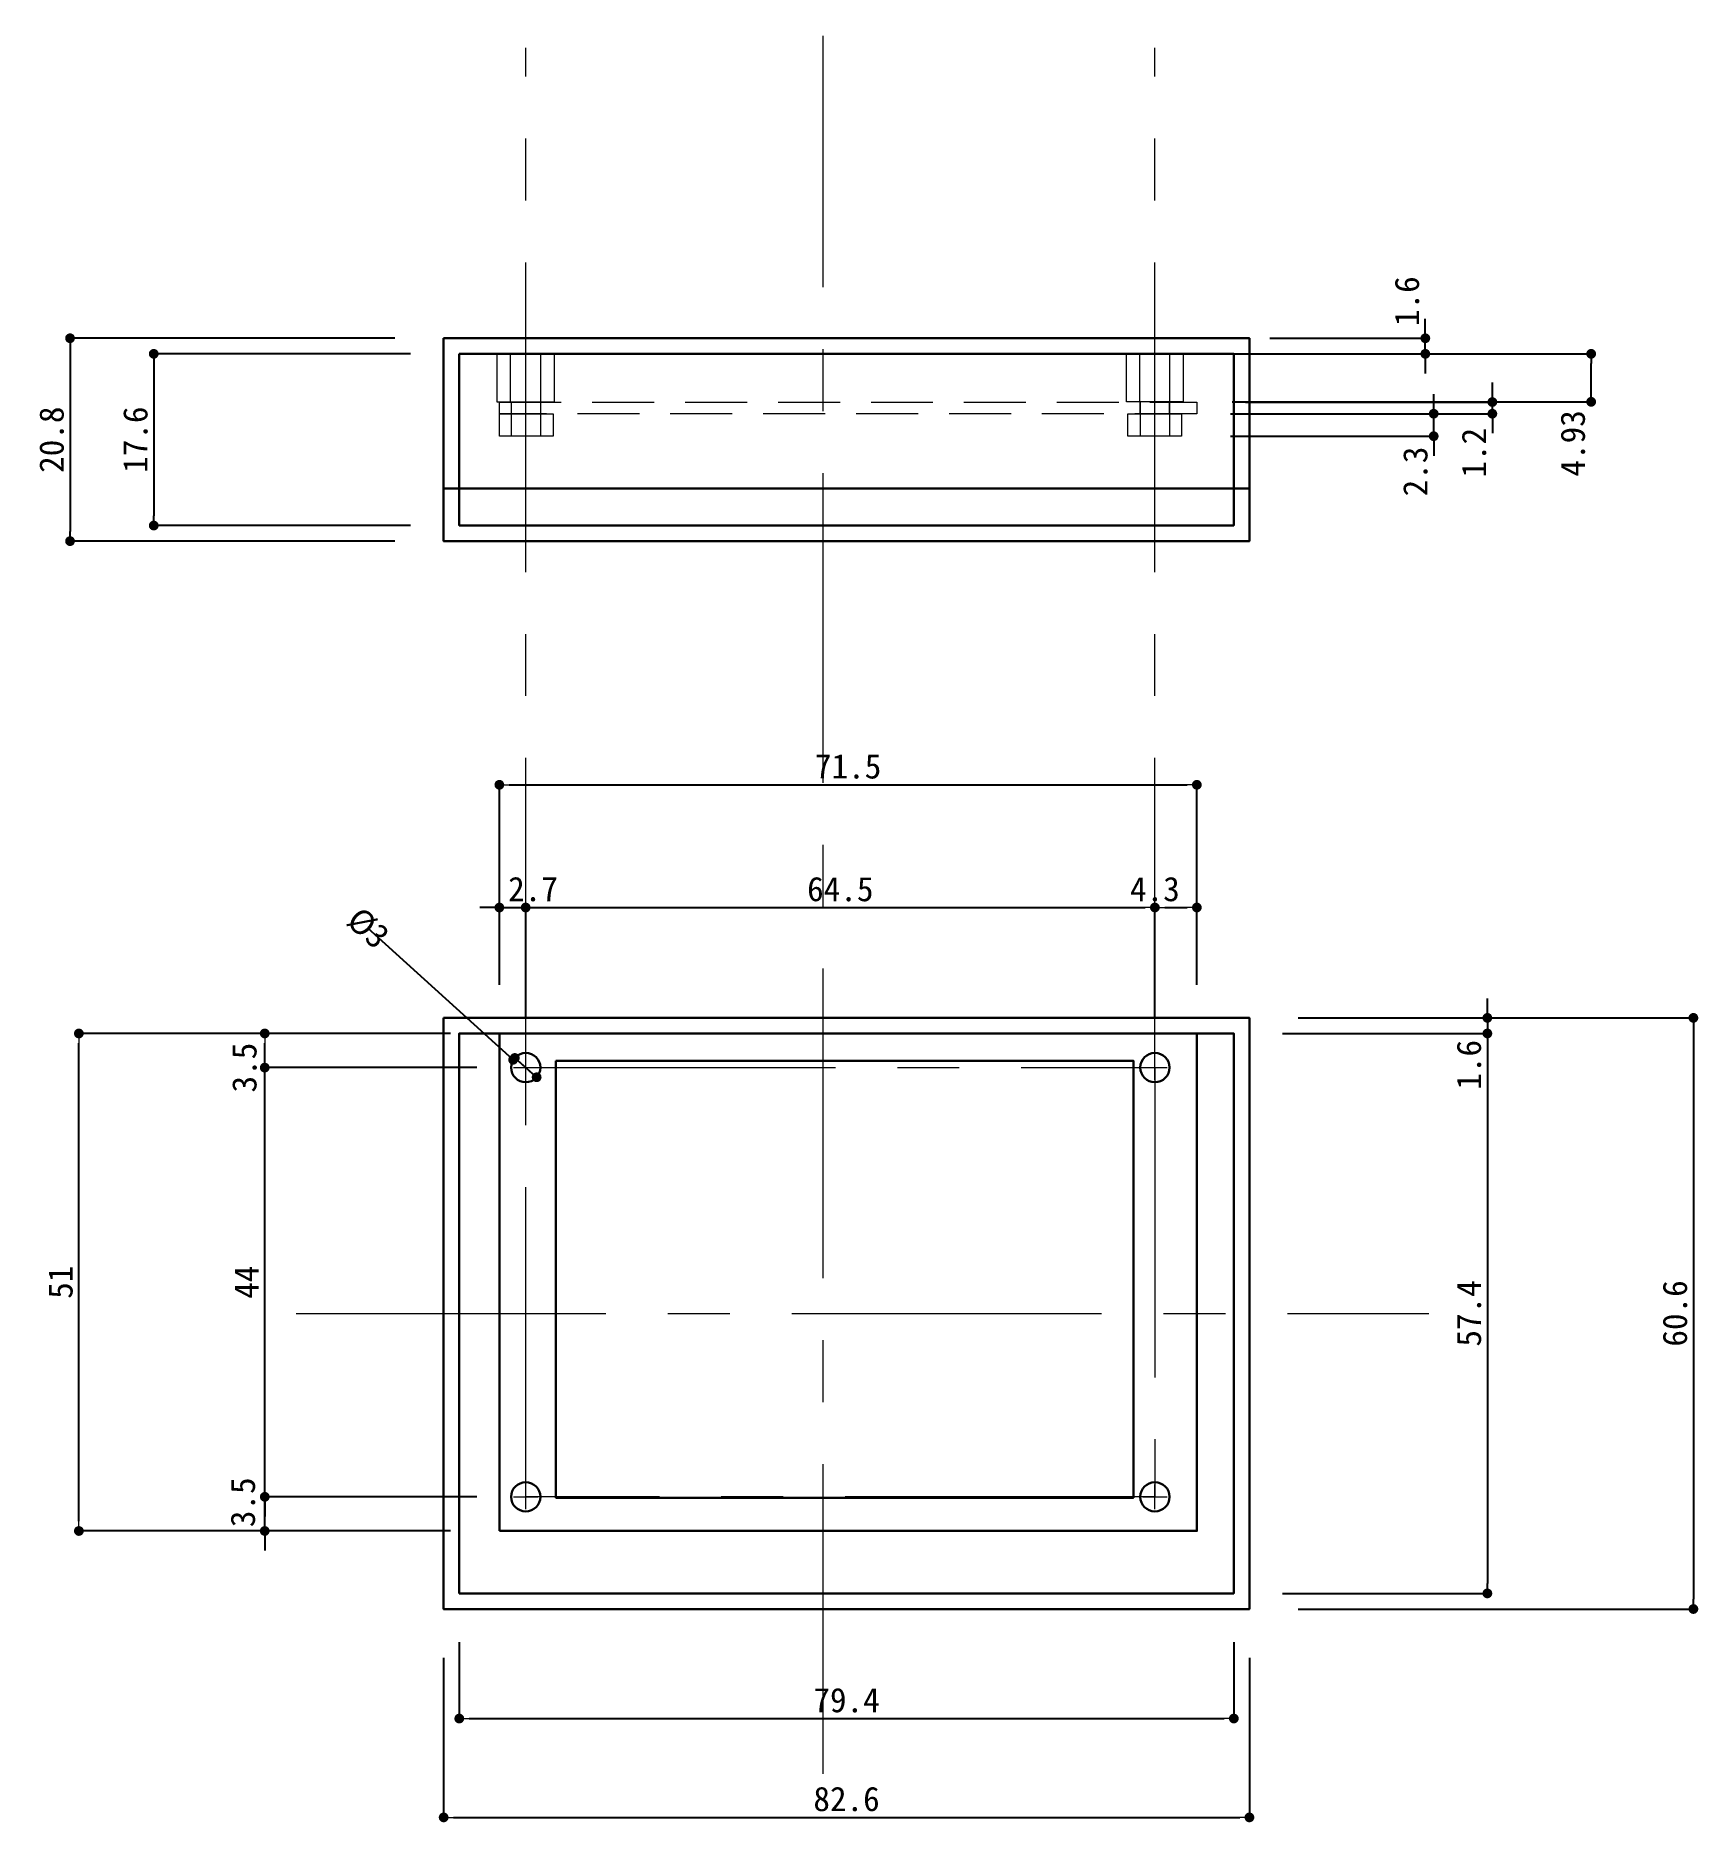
# Model space of a CAD drawing. Header units: millimetres. Extents: x 52 to 223, y 70 to 253.
import ezdxf

# ---------------------------------------------------------------- set-up
doc = ezdxf.new("R2010")
doc.units = ezdxf.units.MM
doc.linetypes.add('CENTER', pattern=[50.8, 31.75, -6.35, 6.35, -6.35])
doc.linetypes.add('HIDDEN', pattern=[9.525, 6.35, -3.175])
for name, color, linetype, lineweight in [('一点鎖線', 3, 'CENTER', 5), ('太線', 7, 'Continuous', 30), ('寸法', 30, 'Continuous', 15), ('破線', 6, 'HIDDEN', 15)]:
    doc.layers.add(name, color=color, linetype=linetype, lineweight=lineweight)
doc.styles.get("Standard").update_dxf_attribs({"font": 'msgothic.ttc'})
doc.dimstyles.new('DIM1', dxfattribs={"dimtxt": 2.5, "dimasz": 1, "dimexe": 0, "dimexo": 5, "dimtad": 1, "dimdsep": 46, "dimtxsty": 'Standard', "dimblk": 'DOT', "dimcen": 2.5, "dimazin": 2, "dimtfac": 1, "dimtix": 1, "dimtmove": 2, "dimatfit": 3, "dimldrblk": 'DOT', "dimfxl": 1, "dimarcsym": 0})

# ---------------------------------------------------------------- blocks, each defined once
blk = doc.blocks.new('_DOT')
at = {"color": 0, "linetype": 'ByBlock', "lineweight": -2}
blk.add_line((-0.5, 0), (-1, 0), dxfattribs=at)
at = {"color": 0, "linetype": 'ByBlock', "const_width": 0.5}
blk.add_lwpolyline([(-0.25, 0, 1), (0.25, 0, 1)], format="xyb", close=True, dxfattribs=at)
blk = doc.blocks.new('*D4')
at = {"layer": 'Defpoints', "color": 0}
for p in [(75.95, 147.5), (102.7, 147.5), (102.7, 103.5)]:
    blk.add_point(p, dxfattribs=at)
at = {"layer": '寸法', "color": 0, "lineweight": -2}
for p, q in [((75.95, 148.5), (75.95, 149.5)), ((97.7, 147.5), (75.95, 147.5)), ((75.95, 103.5), (75.95, 147.5)), ((97.7, 103.5), (75.95, 103.5)), ((75.95, 102.5), (75.95, 101.5))]:
    blk.add_line(p, q, dxfattribs=at)
for p, rotation in [((75.95, 147.5), 270), ((75.95, 103.5), 90)]:
    blk.add_blockref('_DOT', p, dxfattribs=dict(at, rotation=rotation))
at = {"layer": '寸法', "color": 0, "insert": (74.07, 125.5), "char_height": 2.5, "attachment_point": 5, "rotation": 90}
blk.add_mtext('44', dxfattribs=at)
blk = doc.blocks.new('*D7')
at = {"layer": 'Defpoints', "color": 0}
for p in [(75.95, 103.5), (97.7, 103.5), (100, 100)]:
    blk.add_point(p, dxfattribs=at)
at = {"layer": '寸法', "color": 0, "lineweight": -2}
for p, q in [((75.95, 104.5), (75.95, 105.5)), ((92.7, 103.5), (75.95, 103.5)), ((75.95, 100), (75.95, 103.5)), ((95, 100), (75.95, 100)), ((75.95, 99), (75.95, 98))]:
    blk.add_line(p, q, dxfattribs=at)
for p, rotation in [((75.95, 103.5), 270), ((75.95, 100), 90)]:
    blk.add_blockref('_DOT', p, dxfattribs=dict(at, rotation=rotation))
at = {"layer": '寸法', "color": 0, "insert": (73.72, 102.94), "char_height": 2.5, "attachment_point": 5, "rotation": 90}
blk.add_mtext('3.5', dxfattribs=at)
blk = doc.blocks.new('*D11')
at = {"layer": 'Defpoints', "color": 0}
for p in [(101.58, 148.49), (103.82, 146.51)]:
    blk.add_point(p, dxfattribs=at)
at = {"layer": '寸法', "color": 0, "lineweight": -2}
for p, q in [((103.82, 146.51), (101.58, 148.49)), ((102.33, 147.83), (103.82, 146.51))]:
    blk.add_line(p, q, dxfattribs=at)
for p, rotation in [((101.58, 148.49), 138.51744268867), ((103.82, 146.51), 318.51744268867)]:
    blk.add_blockref('_DOT', p, dxfattribs=dict(at, rotation=rotation))
at = {"layer": '寸法', "color": 0, "insert": (86.53, 161.8), "char_height": 2.5, "attachment_point": 5, "rotation": 318.5174}
blk.add_mtext('%%c3', dxfattribs=at)
blk = doc.blocks.new('*D15')
at = {"layer": 'Defpoints', "color": 0}
for p in [(102.7, 163.91), (102.7, 158.21), (100, 156)]:
    blk.add_point(p, dxfattribs=at)
at = {"layer": '寸法', "color": 0, "lineweight": -2}
for p, q in [((99, 163.91), (98, 163.91)), ((100, 161), (100, 163.91)), ((100, 163.91), (102.7, 163.91)), ((102.7, 163.21), (102.7, 163.91)), ((103.7, 163.91), (104.7, 163.91))]:
    blk.add_line(p, q, dxfattribs=at)
blk.add_blockref('_DOT', (100, 163.91), dxfattribs=at)
at = {"layer": '寸法', "color": 0, "lineweight": -2, "rotation": 180}
blk.add_blockref('_DOT', (102.7, 163.91), dxfattribs=at)
at = {"layer": '寸法', "color": 0, "insert": (103.45, 165.79), "char_height": 2.5, "attachment_point": 5}
blk.add_mtext('2.7', dxfattribs=at)
blk = doc.blocks.new('*D23')
at = {"layer": 'Defpoints', "color": 0}
for p in [(94.29, 222.27), (55.99, 201.47), (94.29, 201.47)]:
    blk.add_point(p, dxfattribs=at)
at = {"layer": '寸法', "color": 0, "lineweight": -2}
for p, q in [((89.29, 222.27), (55.99, 222.27)), ((55.99, 221.27), (55.99, 202.47)), ((89.29, 201.47), (55.99, 201.47))]:
    blk.add_line(p, q, dxfattribs=at)
for p, rotation in [((55.99, 222.27), 90), ((55.99, 201.47), 270)]:
    blk.add_blockref('_DOT', p, dxfattribs=dict(at, rotation=rotation))
at = {"layer": '寸法', "color": 0, "insert": (54.11, 211.87), "char_height": 2.5, "attachment_point": 5, "rotation": 90}
blk.add_mtext('20.8', dxfattribs=at)
blk = doc.blocks.new('*D24')
at = {"layer": 'Defpoints', "color": 0}
for p in [(95.89, 220.67), (64.57, 203.07), (95.89, 203.07)]:
    blk.add_point(p, dxfattribs=at)
at = {"layer": '寸法', "color": 0, "lineweight": -2}
for p, q in [((90.89, 220.67), (64.57, 220.67)), ((64.57, 219.67), (64.57, 204.07)), ((90.89, 203.07), (64.57, 203.07))]:
    blk.add_line(p, q, dxfattribs=at)
for p, rotation in [((64.57, 220.67), 90), ((64.57, 203.07), 270)]:
    blk.add_blockref('_DOT', p, dxfattribs=dict(at, rotation=rotation))
at = {"layer": '寸法', "color": 0, "insert": (62.7, 211.87), "char_height": 2.5, "attachment_point": 5, "rotation": 90}
blk.add_mtext('17.6', dxfattribs=at)
blk = doc.blocks.new('*D27')
at = {"layer": 'Defpoints', "color": 0}
for p in [(176.89, 152.6), (176.89, 92), (222.4, 92)]:
    blk.add_point(p, dxfattribs=at)
at = {"layer": '寸法', "color": 0, "lineweight": -2}
for p, q in [((181.89, 152.6), (222.4, 152.6)), ((222.4, 151.6), (222.4, 93)), ((181.89, 92), (222.4, 92))]:
    blk.add_line(p, q, dxfattribs=at)
for p, rotation in [((222.4, 152.6), 90), ((222.4, 92), 270)]:
    blk.add_blockref('_DOT', p, dxfattribs=dict(at, rotation=rotation))
at = {"layer": '寸法', "color": 0, "insert": (220.52, 122.3), "char_height": 2.5, "attachment_point": 5, "rotation": 90}
blk.add_mtext('60.6', dxfattribs=at)
blk = doc.blocks.new('*D28')
at = {"layer": 'Defpoints', "color": 0}
for p in [(175.29, 151), (175.29, 93.6), (201.28, 93.6)]:
    blk.add_point(p, dxfattribs=at)
at = {"layer": '寸法', "color": 0, "lineweight": -2}
for p, q in [((180.29, 151), (201.28, 151)), ((201.28, 150), (201.28, 94.6)), ((180.29, 93.6), (201.28, 93.6))]:
    blk.add_line(p, q, dxfattribs=at)
for p, rotation in [((201.28, 151), 90), ((201.28, 93.6), 270)]:
    blk.add_blockref('_DOT', p, dxfattribs=dict(at, rotation=rotation))
at = {"layer": '寸法', "color": 0, "insert": (199.4, 122.3), "char_height": 2.5, "attachment_point": 5, "rotation": 90}
blk.add_mtext('57.4', dxfattribs=at)
blk = doc.blocks.new('*D29')
at = {"layer": 'Defpoints', "color": 0}
for p in [(181.89, 152.6), (175.29, 151), (201.28, 151)]:
    blk.add_point(p, dxfattribs=at)
at = {"layer": '寸法', "color": 0, "lineweight": -2}
for p, q in [((201.28, 153.6), (201.28, 154.6)), ((186.89, 152.6), (201.28, 152.6)), ((201.28, 152.6), (201.28, 151)), ((180.29, 151), (201.28, 151)), ((201.28, 150), (201.28, 149))]:
    blk.add_line(p, q, dxfattribs=at)
for p, rotation in [((201.28, 152.6), 270), ((201.28, 151), 90)]:
    blk.add_blockref('_DOT', p, dxfattribs=dict(at, rotation=rotation))
at = {"layer": '寸法', "color": 0, "insert": (199.4, 147.79), "char_height": 2.5, "attachment_point": 5, "rotation": 90}
blk.add_mtext('1.6', dxfattribs=at)
blk = doc.blocks.new('*D30')
at = {"layer": 'Defpoints', "color": 0}
for p in [(169.94, 214.53), (195.78, 214.53), (169.94, 212.23)]:
    blk.add_point(p, dxfattribs=at)
at = {"layer": '寸法', "color": 0, "lineweight": -2}
for p, q in [((195.78, 215.53), (195.78, 216.53)), ((174.94, 214.53), (195.78, 214.53)), ((195.78, 212.23), (195.78, 214.53)), ((174.94, 212.23), (195.78, 212.23)), ((195.78, 211.23), (195.78, 210.23))]:
    blk.add_line(p, q, dxfattribs=at)
for p, rotation in [((195.78, 214.53), 270), ((195.78, 212.23), 90)]:
    blk.add_blockref('_DOT', p, dxfattribs=dict(at, rotation=rotation))
at = {"layer": '寸法', "color": 0, "insert": (193.91, 208.61), "char_height": 2.5, "attachment_point": 5, "rotation": 90}
blk.add_mtext('2.3', dxfattribs=at)
blk = doc.blocks.new('*D31')
at = {"layer": 'Defpoints', "color": 0}
for p in [(171.5, 215.73), (171.5, 214.53), (201.79, 215.73)]:
    blk.add_point(p, dxfattribs=at)
at = {"layer": '寸法', "color": 0, "lineweight": -2}
for p, q in [((201.79, 216.73), (201.79, 217.73)), ((176.5, 215.73), (201.79, 215.73)), ((176.5, 214.53), (201.79, 214.53)), ((201.79, 214.53), (201.79, 215.73)), ((201.79, 213.53), (201.79, 212.53))]:
    blk.add_line(p, q, dxfattribs=at)
for p, rotation in [((201.79, 215.73), 270), ((201.79, 214.53), 90)]:
    blk.add_blockref('_DOT', p, dxfattribs=dict(at, rotation=rotation))
at = {"layer": '寸法', "color": 0, "insert": (199.92, 210.53), "char_height": 2.5, "attachment_point": 5, "rotation": 90}
blk.add_mtext('1.2', dxfattribs=at)
blk = doc.blocks.new('*D32')
at = {"layer": 'Defpoints', "color": 0}
for p in [(170.11, 220.67), (211.92, 220.67), (170.11, 215.75)]:
    blk.add_point(p, dxfattribs=at)
at = {"layer": '寸法', "color": 0, "lineweight": -2}
for p, q in [((175.11, 220.67), (211.92, 220.67)), ((211.92, 216.75), (211.92, 219.67)), ((175.11, 215.75), (211.92, 215.75))]:
    blk.add_line(p, q, dxfattribs=at)
for p, rotation in [((211.92, 220.67), 90), ((211.92, 215.75), 270)]:
    blk.add_blockref('_DOT', p, dxfattribs=dict(at, rotation=rotation))
at = {"layer": '寸法', "color": 0, "insert": (210.05, 211.49), "char_height": 2.5, "attachment_point": 5, "rotation": 90}
blk.add_mtext('4.93', dxfattribs=at)
blk = doc.blocks.new('*D33')
at = {"layer": 'Defpoints', "color": 0}
for p in [(173.97, 222.27), (194.92, 222.27), (173.97, 220.67)]:
    blk.add_point(p, dxfattribs=at)
at = {"layer": '寸法', "color": 0, "lineweight": -2}
for p, q in [((194.92, 223.27), (194.92, 224.27)), ((178.97, 222.27), (194.92, 222.27)), ((194.92, 220.67), (194.92, 222.27)), ((178.97, 220.67), (194.92, 220.67)), ((194.92, 219.67), (194.92, 218.67))]:
    blk.add_line(p, q, dxfattribs=at)
for p, rotation in [((194.92, 222.27), 270), ((194.92, 220.67), 90)]:
    blk.add_blockref('_DOT', p, dxfattribs=dict(at, rotation=rotation))
at = {"layer": '寸法', "color": 0, "insert": (193.05, 226.07), "char_height": 2.5, "attachment_point": 5, "rotation": 90}
blk.add_mtext('1.6', dxfattribs=at)

msp = doc.modelspace()

# ---------------------------------------------------------------- linework, layer by layer
at = {"layer": '一点鎖線'}
for p, q in [((133.181, 75.104), (133.181, 253.279)), ((102.7, 147.5), (102.7, 252.022)), ((167.2, 147.5), (167.2, 252.022)), ((102.7, 146.25), (102.7, 148.75)), ((167.2, 146.25), (167.2, 148.75)), ((101.45, 147.5), (103.95, 147.5)), ((165.95, 147.5), (168.45, 147.5)), ((79.179, 122.3), (195.265, 122.3)), ((102.7, 102.25), (102.7, 104.75)), ((167.2, 102.25), (167.2, 104.75)), ((101.45, 103.5), (103.95, 103.5)), ((165.95, 103.5), (168.45, 103.5))]:
    msp.add_line(p, q, dxfattribs=at)
msp.add_lwpolyline([(102.7, 103.5), (102.7, 147.5), (167.2, 147.5), (167.2, 103.5)], close=True, dxfattribs=at)
at = {"layer": '太線'}
for points in [[(94.29, 222.274), (94.29, 206.874), (176.89, 206.874), (176.89, 222.274)], [(95.89, 220.674), (95.89, 206.874), (175.29, 206.874), (175.29, 220.674)], [(94.29, 206.874), (94.29, 201.474), (176.89, 201.474), (176.89, 206.874)], [(95.89, 206.874), (95.89, 203.074), (175.29, 203.074), (175.29, 206.874)], [(95.89, 93.6), (95.89, 151), (175.29, 151), (175.29, 93.6)], [(100, 100), (100, 151), (171.5, 151), (171.5, 100)]]:
    msp.add_lwpolyline(points, close=True, dxfattribs=at)
at = {"layer": '太線', "extrusion": (0, 0, -1)}
for points in [[(-94.29, 152.6), (-94.29, 92), (-176.89, 92), (-176.89, 152.6)], [(-105.8, 148.2), (-105.8, 103.4), (-165, 103.4), (-165, 148.2)]]:
    msp.add_lwpolyline(points, close=True, dxfattribs=at)
at = {"layer": '太線'}
for centre in [(102.7, 147.5), (167.2, 147.5), (102.7, 103.5), (167.2, 103.5)]:
    msp.add_circle(centre, 1.5, dxfattribs=at)
at = {"layer": '破線'}
for p, q in [((101.15, 215.726), (101.15, 220.626)), ((104.25, 215.726), (104.25, 220.626)), ((165.641, 215.747), (165.641, 220.647)), ((168.741, 215.747), (168.741, 220.647)), ((101.2, 215.726), (101.2, 212.226)), ((104.2, 215.726), (104.2, 212.226)), ((165.691, 215.747), (165.691, 212.226)), ((165.7, 214.526), (165.7, 215.726)), ((168.691, 215.747), (168.691, 212.226)), ((168.7, 214.526), (168.7, 215.726))]:
    msp.add_line(p, q, dxfattribs=at)
for points in [[(99.78, 215.726), (99.78, 220.626), (105.62, 220.626), (105.62, 215.726)], [(164.271, 215.747), (164.271, 220.647), (170.111, 220.647), (170.111, 215.747)], [(100, 214.526), (100, 215.726), (171.5, 215.726), (171.5, 214.526)], [(100, 214.526), (105.5, 214.526), (105.5, 212.226), (100, 212.226)], [(164.441, 214.526), (169.941, 214.526), (169.941, 212.226), (164.441, 212.226)]]:
    msp.add_lwpolyline(points, close=True, dxfattribs=at)

# ---------------------------------------------------------------- dimensions: what is measured, and where the dimension line sits
at = {"layer": '一点鎖線'}
for base, p1, p2 in [((175.29, 80.772), (95.89, 93.6), (175.29, 93.6)), ((176.89, 70.639), (94.29, 92), (176.89, 92))]:
    msp.add_linear_dim(base=base, p1=p1, p2=p2, dimstyle='DIM1', dxfattribs=at).render()
at = {"layer": '寸法'}
for base, p1, p2, angle, picture, middle in [((194.922, 222.274), (173.97, 220.674), (173.97, 222.274), 270, '*D33', (193.047, 226.067)), ((211.924, 220.674), (170.111, 215.747), (170.111, 220.674), 270, '*D32', (210.049, 211.489)), ((195.781, 214.526), (169.941, 212.226), (169.941, 214.526), 270, '*D30', (193.906, 208.606)), ((201.791, 215.726), (171.5, 214.526), (171.5, 215.726), 270, '*D31', (199.916, 210.528)), ((201.276, 151), (181.89, 152.6), (175.29, 151), 90, '*D29', (199.401, 147.791)), ((75.948, 103.5), (100, 100), (97.7, 103.5), 90, '*D7', (73.716, 102.94))]:
    dim = msp.add_linear_dim(base=base, p1=p1, p2=p2, angle=angle, dimstyle='DIM1', dxfattribs=at)
    dim.commit()
    dim.dimension.update_dxf_attribs({"geometry": picture, "text_midpoint": middle, "dimtype": 160})
for base, p1, p2, angle, picture, middle in [((55.988, 201.474), (94.29, 222.274), (94.29, 201.474), 270, '*D23', (54.113, 211.874)), ((64.575, 203.074), (95.89, 220.674), (95.89, 203.074), 270, '*D24', (62.7, 211.874)), ((222.4, 92), (176.89, 152.6), (176.89, 92), 90, '*D27', (220.525, 122.3)), ((201.276, 93.6), (175.29, 151), (175.29, 93.6), 90, '*D28', (199.401, 122.3)), ((75.948, 147.5), (102.7, 103.5), (102.7, 147.5), 90, '*D4', (74.073, 125.5))]:
    dim = msp.add_linear_dim(base=base, p1=p1, p2=p2, angle=angle, dimstyle='DIM1', dxfattribs=at)
    dim.commit()
    dim.dimension.update_dxf_attribs({"geometry": picture, "text_midpoint": middle})
for base, p1, p2 in [((171.5, 176.492), (100, 151), (171.5, 151)), ((167.2, 163.914), (102.7, 147.5), (167.2, 147.5))]:
    msp.add_linear_dim(base=base, p1=p1, p2=p2, dimstyle='DIM1', dxfattribs=at).render()
dim = msp.add_linear_dim(base=(102.7, 163.914), p1=(100, 156), p2=(102.7, 158.207), dimstyle='DIM1', dxfattribs=at)
dim.commit()
dim.dimension.update_dxf_attribs({"geometry": '*D15', "text_midpoint": (103.454, 165.789), "dimtype": 160})
msp.add_linear_dim(base=(171.5, 163.914), p1=(167.2, 158.207), p2=(171.5, 158.207), location=(167.2, 165.789), dimstyle='DIM1', dxfattribs=at).render()
dim = msp.add_diameter_dim_2p(p1=(103.824, 146.506), p2=(101.576, 148.494), dimstyle='DIM1', dxfattribs=at)
dim.commit()
dim.dimension.update_dxf_attribs({"geometry": '*D11', "text_midpoint": (86.532, 161.796), "dimtype": 163})
msp.add_linear_dim(base=(56.895, 151), p1=(100, 100), p2=(100, 151), angle=90, dimstyle='DIM1', dxfattribs=at).render()
msp.add_linear_dim(base=(75.948, 151), p1=(96.1, 147.5), p2=(95, 151), angle=90, location=(73.876, 147.5), dimstyle='DIM1', dxfattribs=at).render()

# ---------------------------------------------------------------- leaders
msp.add_leader([(101.411, 148.306), (86.532, 161.796)], dimstyle='DIM1', dxfattribs=at)

doc.saveas('drawing.dxf')
